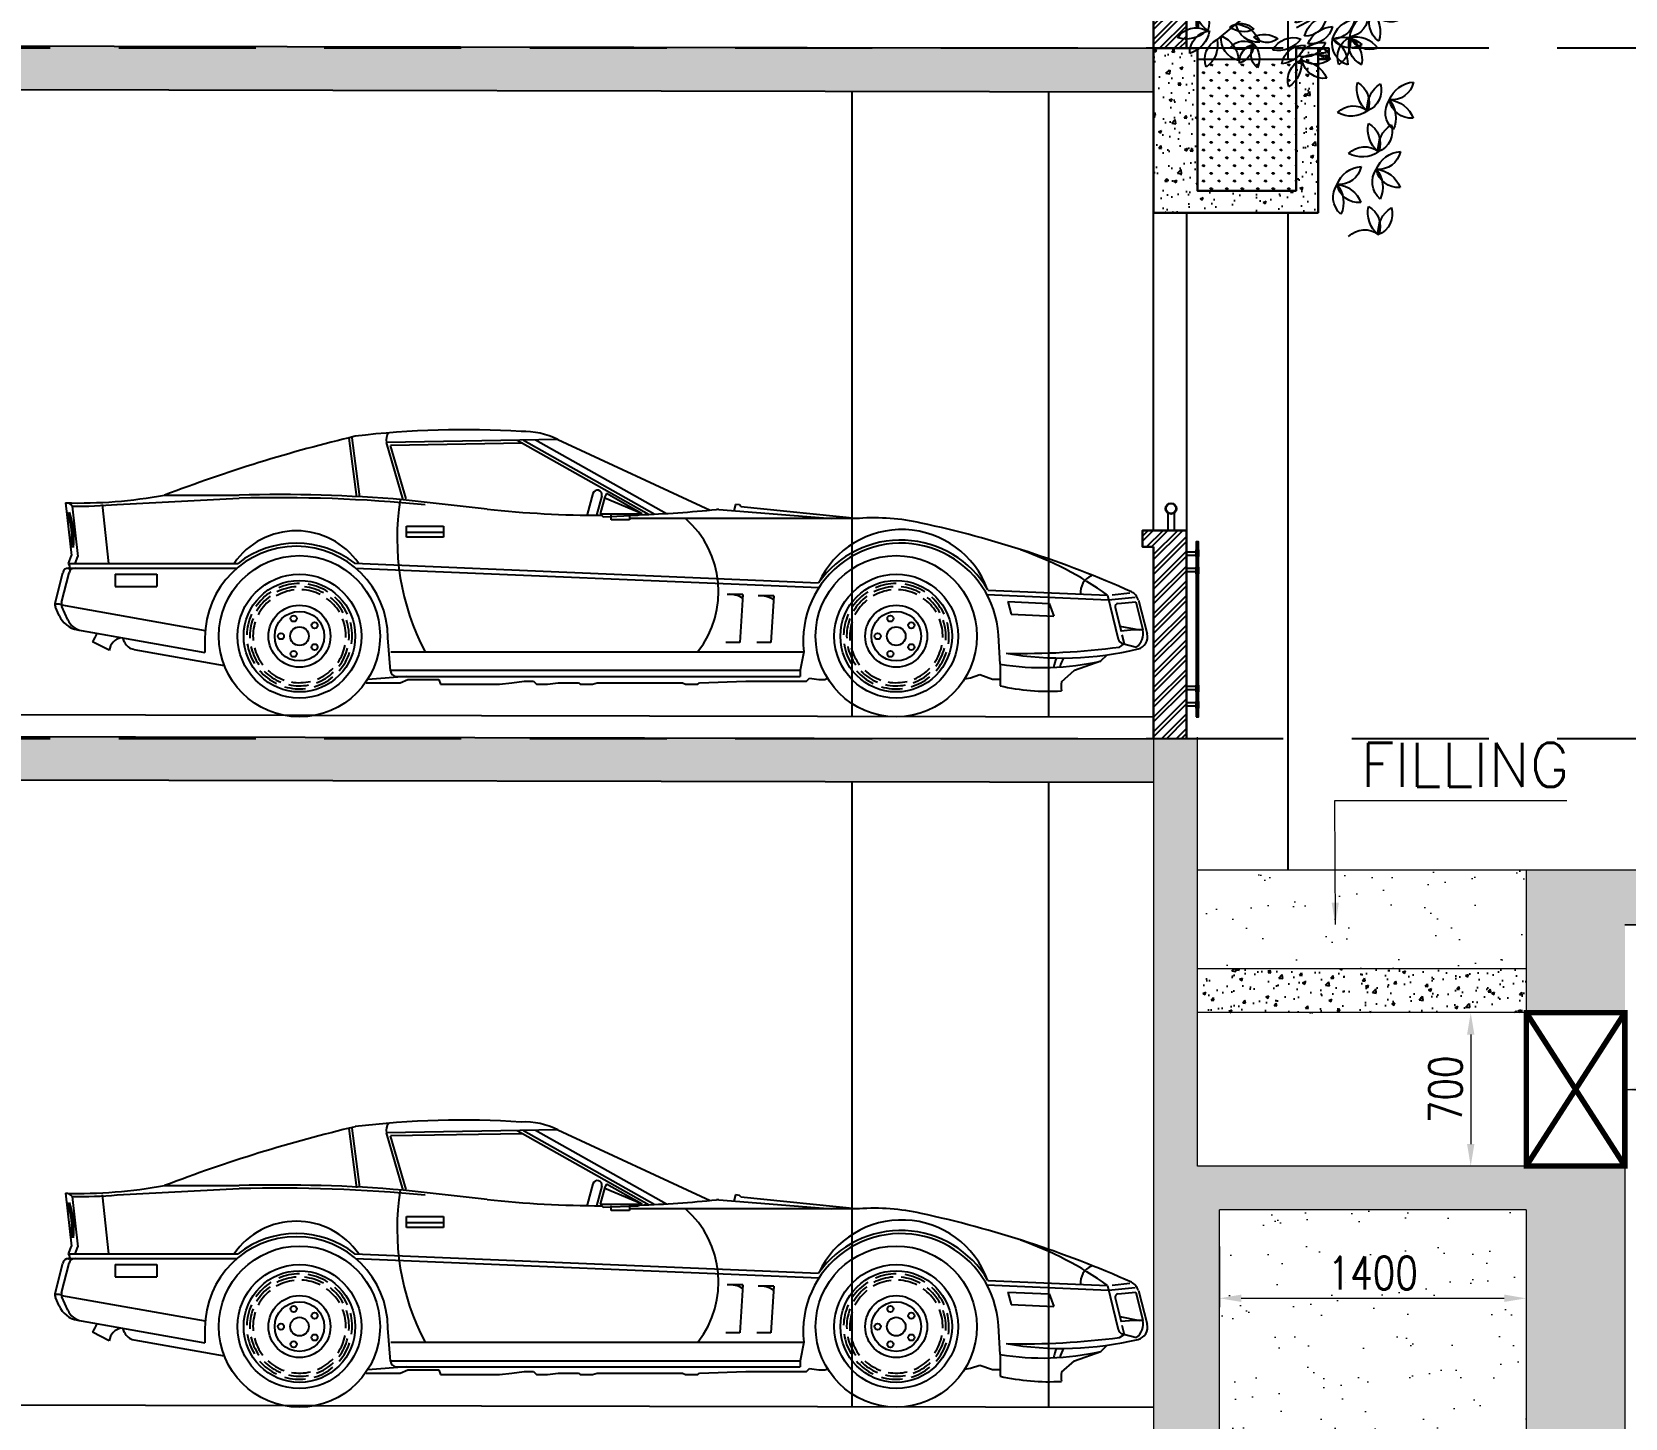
# Model space of a CAD drawing. Header units: millimetres. Extents: x -414464 to 1686, y -90036 to 108605.
# Drawn here: x -345584 to -338315, y 5265 to 11590 of the extents above; entities that cross this region are included whole.
import ezdxf

# ---------------------------------------------------------------- set-up
doc = ezdxf.new("R2010")
doc.units = ezdxf.units.MM
doc.header["$LTSCALE"] = 1000
doc.header["$MEASUREMENT"] = 0
for name, pattern in [('AUDIT_D_120904163729-0', [0]), ('DASHED', [0.75, 0.5, -0.25]), ('HIDDEN2', [0.1875, 0.125, -0.0625])]:
    doc.linetypes.add(name, pattern=pattern)
doc.layers.get('0').update_dxf_attribs({"linetype": 'AUDIT_D_120904163729-0'})
for name, color, linetype in [('a-door', 1, 'Continuous'), ('A-ELE1', 8, 'Continuous'), ('a-floor finish', 26, 'Continuous'), ('a-hat rcc', 252, 'Continuous'), ('a-hatch', 252, 'Continuous'), ('a-pl ele', 225, 'Continuous'), ('A-RAILING', 44, 'Continuous'), ('a-rcc', 3, 'Continuous'), ('A-WALL HATCH', 8, 'Continuous'), ('EL', 1, 'Continuous'), ('ELEV 5', 8, 'Continuous'), ('HATCH', 8, 'Continuous'), ('HATCH 150', 8, 'Continuous'), ('LEVEL', 7, 'Continuous')]:
    doc.layers.add(name, color=color, linetype=linetype)
for name, color, linetype, lineweight in [('A-RWALL', 6, 'Continuous', 30), ('ele', 1, 'Continuous', 30), ('URJA-PL-UGT', 3, 'Continuous', 18), ('URJA-PL-UGT Text', 224, 'Continuous', 18), ('URJA-VENTILATION CUTOUT', 6, 'Continuous', 5), ('URJA-VENTILATION CUTOUT TEXT', 6, 'Continuous', 5)]:
    doc.layers.add(name, color=color, linetype=linetype, lineweight=lineweight)
doc.styles.add('SW-TEXT-1', font='romans.shx')
doc.styles.add('URJA', font='romans.shx', dxfattribs={"width": 0.8})
doc.dimstyles.new('UBSCPL - DIM', dxfattribs={"dimtxt": 125, "dimasz": 100, "dimexe": 30, "dimexo": 0, "dimgap": 30, "dimtad": 1, "dimdec": 0, "dimzin": 0, "dimdsep": 46, "dimtxsty": 'SW-TEXT-1', "dimcen": 0, "dimdle": 100, "dimclrd": 256, "dimclre": 256, "dimclrt": 256, "dimadec": 0, "dimazin": 0, "dimtfac": 1, "dimtdec": 0, "dimtofl": 0, "dimtmove": 1, "dimatfit": 0, "dimfxl": 1, "dimtolj": 1, "dimtzin": 0, "dimlwd": -1, "dimlwe": -1, "dimarcsym": 1})
doc.dimstyles.new('URJA PL DIM', dxfattribs={"dimtxt": 150, "dimasz": 100, "dimexe": 40, "dimexo": 30, "dimgap": 40, "dimtad": 1, "dimdec": 0, "dimzin": 0, "dimdsep": 46, "dimtxsty": 'URJA', "dimcen": 0.09, "dimclrd": 7, "dimclre": 7, "dimclrt": 7, "dimadec": 0, "dimazin": 0, "dimtfac": 1, "dimtdec": 0, "dimtofl": 0, "dimtmove": 1, "dimatfit": 0, "dimfxl": 1, "dimtolj": 1, "dimtzin": 0, "dimlwd": -1, "dimlwe": -1, "dimarcsym": 0})
pattern_1 = [(50, (-363860.95, 15765), (143.45204, -12.5504), [15, -165]), (355, (-363860.95, 15765), (-27.7503, 150.4384), [12, -132]), (100.45144, (-363849, 15763.95), (115.7018, 137.888), [12.748, -140.2284]), (46.1842, (-363860.95, 15805), (213.4483, -33.1039), [22.5, -247.5]), (96.6356, (-363843.16, 15802.24), (186.9324, 194.8237), [19.122, -210.3428]), (351.1842, (-363860.95, 15805), (186.9324, 194.8237), [18, -198]), (21, (-363840.95, 15795), (119.3814, -80.5238), [15, -165]), (326, (-363840.95, 15795), (48.6631, 145.03), [12, -132]), (71.45144, (-363831, 15788.29), (168.0445, 64.5062), [12.748, -140.2284]), (37.5, (-363860.95, 15765), (2.43197, 66.57877), [0, -130.4, 0, -134, 0, -132.5]), (7.5, (-363860.95, 15765), (52.6139, 78.88234), [0, -76.4, 0, -127.4, 0, -50.5]), (327.5, (-363905.55, 15765), (106.76449, -4.51097), [0, -50, 0, -156, 0, -207]), (317.5, (-363925.55, 15765), (116.63723, 20.021), [0, -65, 0, -103.6, 0, -147])]
pattern_2 = [(50, (-108880.63, -158855.98), (143.452037, -12.55043), [15, -165]), (355, (-108880.63, -158855.98), (-27.75027, 150.43843), [12, -132]), (100.451444, (-108868.68, -158857.03), (115.70177, 137.888), [12.74804, -140.22842]), (46.1842, (-108880.63, -158815.98), (213.44827, -33.10386), [22.5, -247.5]), (96.63564, (-108862.85, -158818.74), (186.93239, 194.82372), [19.12207, -210.34275]), (351.18416, (-108880.63, -158815.98), (186.9324, 194.82372), [18, -198]), (21, (-108860.63, -158825.98), (119.38141, -80.52378), [15, -165]), (326, (-108860.63, -158825.98), (48.66307, 145.03001), [12, -132]), (71.451445, (-108850.69, -158832.69), (168.04448, 64.50623), [12.74804, -140.22842]), (37.5, (-108880.634, -158855.98), (2.431971, 66.578771), [0, -130.4, 0, -134, 0, -132.5]), (7.5, (-108880.634, -158855.98), (52.613907, 78.882342), [0, -76.4, 0, -127.4, 0, -50.5]), (327.5, (-108925.234, -158855.98), (106.764487, -4.510974), [0, -50, 0, -156, 0, -207]), (317.5, (-108945.23, -158855.98), (116.637234, 20.020996), [0, -65, 0, -103.6, 0, -147])]

# ---------------------------------------------------------------- blocks, each defined once
blk = doc.blocks.new('02ECAR07')
at = {"color": 0, "linetype": 'ByBlock'}
for p, q in [((-127.48, 35.41), (-128.75, 44.93)), ((-126.99, 35.48), (-128.25, 45)), ((-95.06, 44.72), (-122.72, 44.25)), ((-120, 35), (-122.72, 44.25)), ((-100.76, 44.12), (-122.05, 43.76)), ((-119.52, 35.14), (-122.05, 43.76)), ((-101.62, 44.61), (-80.37, 32.65)), ((-100.63, 44.63), (-79.42, 32.7)), ((-98.66, 44.66), (-77.56, 32.79)), ((-95.06, 44.72), (-70.5, 33.35)), ((-89.43, 36.03), (-90.35, 32.64)), ((-87.25, 36), (-87.5, 35.5)), ((-81.5, 32.75), (-87.25, 36)), ((-174.5, 34.5), (-173.5, 26)), ((-173.43, 33.98), (-172.48, 25.86)), ((-167.5, 24.75), (-168.5, 34.25)), ((-166.18, 34.23), (-146.49, 35.25)), ((-158.5, 35.75), (-146.5, 35.75)), ((-106.5, 33.5), (-120, 35)), ((-87.98, 35.63), (-88.84, 32.5)), ((-87.5, 35.5), (-88.25, 32.75)), ((-81.5, 32.75), (-87.5, 35.25)), ((-69.1, 33.46), (-50.9, 32)), ((-66.43, 34.23), (-66.69, 33.24)), ((-65.78, 34.17), (-66.43, 34.23)), ((-65.59, 33.93), (-65.78, 34.17)), ((-65.59, 33.93), (-46.5, 32)), ((-88.25, 32.75), (-81.75, 32.75)), ((-88.25, 32.75), (-87.75, 32.25)), ((-87.75, 32.25), (-82.25, 32.5)), ((-86.5, 31.75), (-86.5, 32.5)), ((-83.5, 31.75), (-86.5, 31.75)), ((-83.5, 32.5), (-83.5, 31.75)), ((-46.5, 32), (-83.5, 32)), ((-82.25, 32.5), (-81.5, 32.75)), ((-119.5, 29), (-119.5, 30.75)), ((-119.5, 30.75), (-113.5, 30.75)), ((-113.5, 29.75), (-119.5, 29.75)), ((-113.5, 29), (-119.5, 29)), ((-113.5, 30.75), (-113.5, 29)), ((-174, 24.75), (-173.5, 26)), ((-172.92, 24.75), (-172.48, 25.86)), ((-176.17, 18.33), (-174.94, 23.24)), ((-175.11, 18.42), (-173.91, 23.24)), ((-173.75, 24.25), (-174, 24.75)), ((-174, 23.75), (-173.75, 24.25)), ((-173.97, 24.75), (-146.66, 24.75)), ((-173.97, 24), (-146.79, 24)), ((-127.85, 24.76), (-53.04, 21.6)), ((-127.71, 24), (-52.94, 20.85)), ((-166.5, 23), (-159.75, 23)), ((-166.5, 23), (-166.5, 21)), ((-166.5, 21), (-159.75, 21)), ((-159.75, 23), (-159.75, 21)), ((-175.52, 18.17), (-176.11, 18.17)), ((-175, 18), (-175.52, 18.17)), ((-175.13, 18.04), (-151.95, 13.92)), ((-65.25, 19.75), (-67.75, 19.75)), ((-65.25, 19.75), (-65.75, 12)), ((-60.25, 19.5), (-62.75, 19.5)), ((-60.25, 19.5), (-60.75, 12)), ((-25.88, 19.71), (-6.24, 18.88)), ((-25.72, 20.45), (-6.43, 19.64)), ((-22.49, 18.57), (-15.83, 18.29)), ((-22.49, 18.57), (-21.98, 16.54)), ((-15.83, 18.29), (-15.07, 16.25)), ((-6.43, 19.64), (-4.71, 12.54)), ((-6.24, 18.88), (-1.96, 19.31)), ((-5.66, 19.69), (-2.83, 19.98)), ((-4.74, 18.28), (-1.88, 18.56)), ((-1.88, 18.56), (-0.75, 14)), ((-1.45, 18.82), (-0.04, 13.39)), ((-175.53, 16.36), (-176.11, 17.69)), ((-174.13, 15.66), (-175.06, 17.78)), ((-21.98, 16.54), (-15.07, 16.25)), ((-5.18, 17.66), (-4.23, 13.75)), ((-172.57, 14.02), (-152, 10.37)), ((-23.75, 8.5), (-24.03, 13.18)), ((-4.45, 14.64), (-1.25, 14)), ((-2.25, 14), (-4.24, 13.8)), ((-4.11, 13.22), (-3.75, 11.75)), ((-0.75, 14), (-2.25, 14)), ((-167.43, 10.72), (-170.11, 12.08)), ((-164.96, 12.06), (-165.25, 12.75)), ((-163.47, 10.88), (-148.87, 8.29)), ((-152, 12.75), (-152, 10.37)), ((-122.07, 7.42), (-122.5, 12.75)), ((-122, 10.5), (-55.4, 10.5)), ((-65.75, 12), (-68, 12)), ((-60.75, 12), (-63, 12)), ((-55.4, 10.5), (-56, 7.5)), ((-4.5, 11.25), (-3.75, 11.75)), ((-3.98, 11.81), (-1.75, 11.25)), ((-23.75, 8.5), (-23.75, 5)), ((-11.75, 7.5), (-7.5, 9)), ((-7.5, 9), (-6.5, 10)), ((-126, 5.5), (-120.5, 5.5)), ((-119.5, 6.5), (-125.75, 6)), ((-122, 7.5), (-56, 7.5)), ((-121.08, 6.5), (-56, 6.5)), ((-120.5, 5.5), (-119.25, 6)), ((-119.25, 6), (-114.25, 6)), ((-114.25, 6), (-114, 5.25)), ((-114, 5.25), (-104.5, 5.25)), ((-104.5, 5.25), (-102.5, 5.5)), ((-102.5, 5.5), (-100.5, 5.75)), ((-100.5, 5.75), (-99, 5.75)), ((-99, 5.75), (-98.5, 5.25)), ((-98.5, 5.25), (-96.75, 5.25)), ((-96.75, 5.25), (-95, 5.5)), ((-95, 5.5), (-91.75, 5.5)), ((-91.75, 5.5), (-91.5, 5.25)), ((-91.5, 5.25), (-89.5, 5.25)), ((-89.5, 5.25), (-88.75, 5.5)), ((-88.75, 5.5), (-75, 5.5)), ((-75, 5.5), (-74.5, 5.25)), ((-74.5, 5.25), (-72.5, 5.25)), ((-72.5, 5.25), (-72.25, 5.5)), ((-72.25, 5.5), (-64.75, 5.75)), ((-64.75, 5.75), (-56.5, 5.75)), ((-56.5, 5.75), (-55, 5.75)), ((-56, 7.5), (-56, 6.5)), ((-55, 5.75), (-54.5, 6.25)), ((-54.5, 6.25), (-53, 6)), ((-53, 6), (-52, 6)), ((-52, 6), (-51.58, 6.21)), ((-28.5, 6.25), (-29.49, 6.08)), ((-27, 6.75), (-28.5, 6.25)), ((-25, 6), (-27, 6.75)), ((-23.75, 6), (-25, 6)), ((-13.86, 5.63), (-11.75, 7.5))]:
    blk.add_line(p, q, dxfattribs=at)
for centre, radius in [((-136.75, 13), 13), ((-40.5, 13), 13), ((-136.75, 13), 10), ((-136.75, 13), 9), ((-40.5, 13), 10), ((-40.5, 13), 9), ((-136.75, 13), 5), ((-40.5, 13), 5), ((-136.75, 13), 4), ((-137.68, 15.85), 0.5), ((-40.5, 13), 4), ((-41.43, 15.85), 0.5), ((-139.75, 13), 0.5), ((-136.75, 13), 1.5), ((-134.32, 14.76), 0.5), ((-43.5, 13), 0.5), ((-40.5, 13), 1.5), ((-38.07, 14.76), 0.5), ((-137.68, 10.15), 0.5), ((-134.32, 11.24), 0.5), ((-41.43, 10.15), 0.5), ((-38.07, 11.24), 0.5)]:
    blk.add_circle(centre, radius, dxfattribs=at)
for centre, radius, start, end in [((-110.39, -96.48), 142.79, 86.2291, 96.9829), ((-71.56, -191.14), 242.97, 103.3707, 110.9657), ((-121.08, 44.69), 1.7, 138.8611, 195.16), ((-100.5, 33.88), 12.13, 63.3696, 92.3621), ((-88.71, 35.81), 0.75, 346.1229, 163.3669), ((-172.54, 112.41), 77.93, 268.5572, 280.3771), ((-174.28, 33.51), 0.968, 28.881, 100.3165), ((-172.54, 112.41), 78.43, 269.3467, 274.6487), ((-140.12, -207.54), 243.38, 85.2567, 91.501), ((-140.12, -207.54), 242.88, 84.4179, 91.501), ((-81.75, 28.75), 39.25, 170.8377, 207.7076), ((-87.75, 208.66), 176.16, 263.8899, 269.9189), ((-87.75, 208.66), 176.16, 271.8812, 275.9582), ((-69.26, 31.46), 2, 85.4274, 95.9582), ((-186.46, 28.71), 13.01, 353.862, 19.3391), ((-186.13, 28.71), 13.01, 353.862, 19.3391), ((-163.92, 31.67), 9.74, 179.5142, 197.7013), ((-84.84, 20.2), 15.69, 321.8343, 48.7948), ((-44, -1.71), 33.8, 77.1801, 94.2416), ((-72.68, -136.67), 171.78, 65.911, 77.8397), ((-137.25, 17.75), 12.25, 34.8499, 145.1501), ((-39.75, 12.25), 16.25, 30.3225, 144.8528), ((-39.62, 15.45), 14.75, 20.2033, 155.1164), ((-137.25, 12.75), 14.75, 0, 180), ((-137.25, 12.75), 15.25, 51.9345, 128.1046), ((-39.75, 12.25), 15.75, 3.3931, 186.3794), ((-38.92, -25.7), 55.78, 54.3745, 70.6911), ((-173.97, 23), 1, 90, 165.9638), ((-172.94, 23), 1, 90, 165.9638), ((-136.75, 13), 8, 93.6744, 116.9801), ((-136.75, 13), 8.5, 90, 113.087), ((-136.75, 13), 8, 60.9472, 84.2529), ((-136.75, 13), 8.5, 57.2727, 80.3598), ((-40.5, 13), 8, 93.6744, 116.9801), ((-40.5, 13), 8.5, 90, 113.087), ((-40.5, 13), 8, 60.9472, 84.2529), ((-40.5, 13), 8.5, 57.2727, 80.3598), ((-7.91, 20.1), 2.87, 112.4396, 187.0475), ((-175.2, 18.09), 1, 165.9638, 203.6294), ((-174.14, 18.18), 1, 165.9638, 203.6294), ((-136.75, 13), 8.5, 122.7273, 145.8143), ((-136.75, 13), 8, 126.4017, 149.7074), ((-136.75, 13), 7.5, 129.1111, 152.6811), ((-136.75, 13), 7.5, 96.3838, 119.9538), ((-136.75, 13), 7.5, 63.6565, 87.2265), ((-136.75, 13), 7.5, 30.9293, 54.4992), ((-136.75, 13), 8, 28.2199, 51.5256), ((-136.75, 13), 8.5, 24.5455, 47.6325), ((-67.44, 15.69), 4.07, 58.1724, 94.3987), ((-62.44, 15.44), 4.07, 58.1724, 94.3987), ((-40.5, 13), 8.5, 122.7273, 145.8143), ((-40.5, 13), 8, 126.4017, 149.7074), ((-40.5, 13), 7.5, 129.1111, 152.6811), ((-40.5, 13), 7.5, 96.3838, 119.9538), ((-40.5, 13), 7.5, 63.6565, 87.2265), ((-40.5, 13), 7.5, 30.9293, 54.4992), ((-40.5, 13), 8, 28.2199, 51.5256), ((-40.5, 13), 8.5, 24.5455, 47.6325), ((-4.69, 17.78), 0.5, 95.6743, 193.5704), ((-3.39, 18.32), 2, 14.6209, 65.911), ((-171.87, 17.96), 4, 203.6294, 259.9289), ((-171.38, 16.86), 3, 203.6294, 259.9289), ((-136.75, 13), 8.5, 155.4545, 178.5416), ((-136.75, 13), 8, 159.129, 182.4347), ((-136.75, 13), 7.5, 358.202, 21.772), ((-136.75, 13), 8, 355.4926, 18.7983), ((-40.5, 13), 8.5, 155.4545, 178.5416), ((-40.5, 13), 8, 159.129, 182.4347), ((-40.5, 13), 7.5, 358.202, 21.772), ((-40.5, 13), 8, 355.4926, 18.7983), ((-164.47, 9.88), 6.05, 143.8021, 158.6989), ((-136.75, 13), 7.5, 161.8384, 185.4083), ((-136.75, 13), 8.5, 351.8182, 14.9052), ((-40.5, 13), 7.5, 161.8384, 185.4083), ((-40.5, 13), 8.5, 351.8182, 14.9052), ((-3.31, 13.38), 2.64, 306.3268, 13.707), ((-1.97, 12.88), 2, 283.4926, 14.6209), ((-165.06, 10.39), 2.4, 100.5969, 172.303), ((-163.12, 12.85), 2, 203.1986, 259.9289), ((-136.75, 13), 8.5, 188.1818, 211.2689), ((-136.75, 13), 8, 191.8562, 215.162), ((-136.75, 13), 7.5, 194.5656, 218.1356), ((-136.75, 13), 7.5, 325.4747, 349.0447), ((-136.75, 13), 8, 322.7653, 346.0711), ((-136.75, 13), 8.5, 319.0909, 342.1779), ((-40.5, 13), 8.5, 188.1818, 211.2689), ((-40.5, 13), 8, 191.8562, 215.162), ((-40.5, 13), 7.5, 194.5656, 218.1356), ((-40.5, 13), 7.5, 325.4747, 349.0447), ((-40.5, 13), 8, 322.7653, 346.0711), ((-40.5, 13), 8.5, 319.0909, 342.1779), ((-20.16, 129.93), 119.71, 268.758, 277.5147), ((-13.8, 62.17), 52.69, 260.2183, 283.4926), ((-3.74, 12.78), 1, 193.5704, 255.9638), ((-136.75, 13), 7.5, 292.7475, 316.3174), ((-40.5, 13), 7.5, 292.7475, 316.3174), ((-16.88, 49.69), 41.76, 260.5382, 282.9866), ((-8.12, 6.46), 7.18, 155.0077, 167.8493), ((-8.12, 6.46), 6.18, 150.5021, 165.3036), ((-136.75, 13), 8.5, 220.9091, 243.9961), ((-136.75, 13), 8, 224.5835, 247.8892), ((-136.75, 13), 7.5, 227.2929, 250.8629), ((-136.75, 13), 8, 257.3108, 280.6165), ((-136.75, 13), 7.5, 260.0202, 283.5902), ((-136.75, 13), 8.5, 286.3636, 309.4507), ((-136.75, 13), 8, 290.0381, 313.3438), ((-121.08, 7.5), 1, 184.5739, 270), ((-40.5, 13), 8.5, 220.9091, 243.9961), ((-40.5, 13), 8, 224.5835, 247.8892), ((-40.5, 13), 7.5, 227.2929, 250.8629), ((-40.5, 13), 8, 257.3108, 280.6165), ((-40.5, 13), 7.5, 260.0202, 283.5902), ((-40.5, 13), 8.5, 286.3636, 309.4507), ((-40.5, 13), 8, 290.0381, 313.3438), ((-8.12, 4.88), 5.78, 172.525, 187.0373), ((-136.75, 13), 8.5, 253.6364, 276.7234), ((-40.5, 13), 8.5, 253.6364, 276.7234), ((-15.86, 39.57), 35.46, 257.1468, 273.2327)]:
    blk.add_arc(centre, radius, start, end, dxfattribs=at)
blk = doc.blocks.new('TREE-17')
at = {"color": 0}
for p, q in [((341, 76), (440, 470)), ((-492, 34), (-892, -31)), ((-68, -195), (-492, 34)), ((465, -61), (777, -321))]:
    blk.add_line(p, q, dxfattribs=at)
for centre, radius, start, end in [((-68, 738), 238, 149.7853, 233.9482), ((-486, 650), 297, 339.4746, 44.2588), ((227, 901), 238, 163.71, 247.8728), ((-157, 715), 297, 353.3993, 58.1835), ((357, 773), 238, 118.4871, 202.6499), ((-46, 915), 297, 308.1764, 12.9606), ((34, 595), 238, 114.6273, 198.7902), ((-359, 764), 297, 304.3166, 9.1008), ((60, 459), 238, 87.6377, 171.8005), ((-213, 787), 297, 277.327, 342.1112), ((286, 495), 238, 44.3902, 128.553), ((312, 922), 297, 234.0795, 298.8637), ((633, 578), 238, 128.9572, 213.12), ((211, 644), 297, 318.6465, 23.4307), ((363, 757), 297, 284.9564, 349.7406), ((677, 467), 238, 95.2671, 179.4299), ((-545, 269), 297, 86.0416, 150.8258), ((-749, 645), 238, 256.3523, 340.5151), ((-351, 276), 297, 59.3541, 124.1383), ((-364, 704), 238, 229.6648, 313.8276), ((159, 292), 238, 19.9402, 104.103), ((359, 669), 297, 209.6295, 274.4137), ((157, 340), 297, 21.1599, 85.9441), ((411, 684), 238, 191.4705, 275.6334), ((-417, 206), 297, 102.6438, 167.428), ((-719, 508), 238, 272.9545, 357.1173), ((-474, 200), 190, 116.8531, 201.016), ((-793, 323), 238, 306.5424, 11.3266), ((-63, 431), 238, 171.7915, 255.9543), ((-418, 193), 297, 1.4808, 66.265), ((91, 307), 238, 122.538, 206.7008), ((-321, 421), 297, 312.2273, 17.0115), ((112, 137), 297, 23.0922, 87.8764), ((354, 489), 238, 193.4029, 277.5657), ((555, 213), 238, 38.7851, 122.9479), ((622, 635), 297, 228.4744, 293.2586), ((-805, -54), 238, 69.2682, 134.0524), ((-702, 176), 238, 152.0051, 236.1679), ((-938, 71), 238, 24.0453, 88.8295), ((-749, 356), 190, 194.3559, 278.5188), ((-1117, 72), 297, 341.6944, 46.4786), ((-450, 158), 238, 134.0391, 218.2019), ((-877, 187), 297, 323.7284, 28.5126), ((-245, -120), 297, 97.3946, 162.1788), ((-519, 209), 238, 267.7053, 351.8681), ((-249, 94), 238, 112.358, 196.5208), ((-635, 278), 297, 302.0473, 6.8315), ((48, -48), 238, 12.1793, 96.3421), ((298, 299), 297, 201.8686, 266.6528), ((145, 81), 238, 29.8367, 113.9995), ((277, 488), 297, 219.526, 284.3102), ((40, -10), 297, 14.7763, 79.5605), ((331, 303), 238, 185.087, 269.2498), ((704, 231), 190, 153.3163, 237.4791), ((374, 140), 238, 343.0056, 47.7898), ((787, 112), 190, 108.5392, 192.7021), ((489, 280), 238, 298.2285, 3.0127), ((874, 135), 238, 157.2141, 241.3769), ((471, -7), 297, 346.9034, 51.6876), ((1010, 102), 238, 140.6119, 224.7747), ((583, 82), 297, 330.3012, 35.0854), ((-1126, -214), 297, 38.1764, 102.9606), ((-984, 189), 238, 208.4871, 292.6499), ((-874, 280), 190, 239.5789, 323.7417), ((-909, 140), 190, 284.3559, 8.5188), ((-624, -49), 238, 114.0453, 178.8295), ((-318, -283), 297, 38.7591, 103.5433), ((-180, 121), 238, 209.0698, 293.2326), ((-351, -181), 297, 6.9973, 71.7815), ((-21, 90), 238, 177.308, 261.4708), ((762, -32), 190, 63.3163, 147.4791), ((671, 298), 238, 253.0056, 317.7898), ((1102, -153), 238, 113.9244, 198.0872), ((712, 21), 297, 303.6137, 8.3979), ((-963, -309), 297, 71.8664, 136.6507), ((-1068, 105), 238, 242.1771, 326.34), ((-662, -239), 297, 134.3798, 199.164), ((-1078, -142), 238, 304.6905, 28.8533), ((-592, -62), 238, 175.4298, 259.5927), ((-931, -322), 297, 5.1191, 69.9034), ((-448, -79), 238, 185.2671, 269.4299), ((-738, -394), 297, 14.9564, 79.7406), ((-150, -49), 238, 185.2671, 269.4299), ((-439, -363), 297, 14.9564, 79.7406), ((345, -111), 238, 265.0787, 349.2415), ((603, -451), 297, 94.768, 159.5522), ((530, -340), 190, 53.7442, 137.907), ((-691, -588), 297, 79.216, 144.0002), ((-848, -190), 238, 249.5267, 333.6896), ((-562, -593), 297, 67.9676, 132.7518), ((-467, -541), 297, 124.439, 189.2232), ((-639, -172), 238, 238.2783, 322.4412), ((-860, -373), 238, 294.7497, 18.9125), ((-343, -351), 297, 169.216, 234.0002), ((-741, -509), 238, 339.5267, 63.6896), ((-683, -365), 238, 287.5319, 11.6947), ((-315, -581), 297, 117.2212, 182.0054), ((-463, -481), 297, 22.5062, 87.2904), ((-217, -131), 238, 192.8169, 276.9798), ((-30, -539), 238, 26.1745, 110.3373), ((129, -142), 297, 215.8638, 280.648), ((276, -504), 238, 62.2828, 127.067), ((248, -163), 190, 232.5935, 316.7563), ((491, -528), 190, 40.0963, 124.2591), ((495, 0), 238, 243.4335, 308.2177), ((496, -313), 238, 283.0447, 7.2076), ((847, -557), 297, 112.734, 177.5182), ((1069, -376), 297, 169.216, 234.0002), ((672, -534), 238, 339.5267, 63.6896), ((832, -465), 238, 358.887, 83.0498), ((1154, -184), 297, 188.5763, 253.3605), ((1004, -435), 238, 34.045, 118.2078), ((1107, -20), 297, 223.7343, 288.5185), ((-269, -774), 297, 57.5366, 122.3208), ((-347, -649), 297, 30.547, 95.3312), ((-153, -269), 238, 200.8577, 285.0205), ((-144, -620), 238, 9.5722, 93.7351), ((121, -285), 297, 199.2615, 264.0458), ((566, -525), 238, 139.7856, 204.5698), ((227, -478), 190, 310.0963, 34.2591), ((538, -190), 238, 229.7856, 294.5698), ((350, -558), 190, 355.3192, 79.4821), ((621, -351), 238, 185.0086, 249.7928), ((-268, -347), 238, 227.8473, 312.0101), ((-113, -846), 297, 92.6946, 157.4788), ((-359, -497), 238, 263.0053, 347.1681), ((177, -575), 297, 172.5741, 237.3583), ((-211, -755), 238, 342.8847, 67.0476)]:
    blk.add_arc(centre, radius, start, end, dxfattribs=at)
blk = doc.blocks.new('flower bed sec')
at = {"layer": 'a-hat rcc', "ltscale": 2}
h = blk.add_hatch(dxfattribs=at)
h.set_pattern_fill('AR-CONC', color=256, scale=20, style=0)
h.set_pattern_definition([(50, (-106710.47, -168796.87), (143.452037, -12.55043), [15, -165]), (355, (-106710.47, -168796.87), (-27.75027, 150.43843), [12, -132]), (100.451444, (-106698.51, -168797.91), (115.70177, 137.888), [12.74804, -140.22842]), (46.1842, (-106710.47, -168756.87), (213.44827, -33.10386), [22.5, -247.5]), (96.63564, (-106692.68, -168759.63), (186.93239, 194.82372), [19.12207, -210.34275]), (351.18416, (-106710.47, -168756.87), (186.9324, 194.82372), [18, -198]), (21, (-106690.47, -168766.87), (119.38141, -80.52378), [15, -165]), (326, (-106690.47, -168766.87), (48.66307, 145.03001), [12, -132]), (71.451445, (-106680.52, -168773.58), (168.04448, 64.50623), [12.74804, -140.22842]), (37.5, (-106710.465, -168796.87), (2.431971, 66.578771), [0, -130.4, 0, -134, 0, -132.5]), (7.5, (-106710.465, -168796.87), (52.613907, 78.882342), [0, -76.4, 0, -127.4, 0, -50.5]), (327.5, (-106755.065, -168796.87), (106.764487, -4.510974), [0, -50, 0, -156, 0, -207]), (317.5, (-106775.065, -168796.87), (116.637234, 20.020996), [0, -65, 0, -103.6, 0, -147])])
h.paths.add_polyline_path([(750, 100), (750, 0), (0, 0), (0, 750), (0, 750), (200, 750), (200, 100), (650, 100), (650, 750), (750, 750)])
at = {"layer": 'A-WALL HATCH', "ltscale": 0.7}
h = blk.add_hatch(dxfattribs=at)
h.set_pattern_fill('ANSI32', color=256, scale=5, angle=540, style=0)
h.set_pattern_definition([(225.000004, (-386827.977, 149244.05), (33.675963, -33.675958), []), (225.000004, (-386850.427, 149244.05), (33.675963, -33.675958), [])])
h.paths.add_polyline_path([(0, 1625.1), (-50, 1625.1), (-50, 1700.1), (150, 1700.1), (150, 750), (0, 750)])
at = {"layer": 'HATCH'}
h = blk.add_hatch(dxfattribs=at)
h.set_pattern_fill('GRASS', color=256, scale=50, angle=180)
h.set_pattern_definition([(90, (745736.507, -571255.92), (-35.355339, 35.355339), [9.375, -61.3356781]), (45, (745736.507, -571255.92), (-35.355339, 35.355339), [9.375, -40.625]), (135, (745736.507, -571255.92), (-35.355339, -35.355339), [9.375, -40.625])])
h.paths.add_polyline_path([(650, 100), (200, 100), (200, 700), (650, 700)])
at = {"layer": 'HATCH 150'}
h = blk.add_hatch(dxfattribs=at)
h.set_pattern_fill('AR-SAND', color=8, scale=10)
h.set_pattern_definition([(37.5, (-106710.465, -168796.868), (-0.6299336, 19.2682377), [0, -15.2, 0, -17, 0, -16.25]), (7.5, (-106710.465, -168796.868), (17.697767, 28.2214607), [0, -8.2, 0, -13.7, 0, -5.25]), (327.5, (-106722.765, -168796.868), (31.1414186, 0.0565905), [0, -5, 0, -18, 0, -23.5]), (317.5, (-106722.765, -168796.868), (30.061266, 8.7767556), [0, -2.5, 0, -11.8, 0, -13.5])])
h.paths.add_polyline_path([(750, 750), (800, 750), (800, 700), (750, 700)])
at = {"color": 88, "extrusion": (0, 0, -1)}
for centre, major_axis, start_param, end_param in [((1054.3, 565, 198.1), (127.4, -0.1), 2.236003, 3.366701), ((881.5, 504, 198.1), (-101.9, -0.1), 2.068541, 3.53746), ((1102.1, 479.4, 198.1), (127.4, -0.5), 3.022431, 4.153128), ((937.1, 559.1, 198.1), (101.9, -0.2), -0.286451, 1.182468), ((1194.7, 468.8, 198.1), (106.6, 69.9), 4.087532, 5.21823), ((1085.3, 615.7, 198.1), (85.1, 56), 0.778374, 2.247292), ((1159.4, 456.3, 198.1), (-85.4, -55.5), -0.286451, 1.182468), ((1064.5, 387.4, 198.1), (-106.8, -69.5), 2.236003, 3.366701), ((1175.9, 532.8, 198.1), (85.3, 55.7), 2.068541, 3.53746), ((977.7, 432.9, 198.1), (-107, -69.2), 3.022431, 4.153128), ((912, 385.1, 198.1), (-101.9, -0.4), 0.778374, 2.247292), ((900.8, 568, 198.1), (-127.4, -0.3), 4.087532, 5.21823), ((1104.5, 378.6, 198.1), (127.4, -0.1), 2.236003, 3.366701), ((931.7, 317.7, 198.1), (-101.9, -0.1), 2.068541, 3.53746), ((1152.3, 293.1, 198.1), (127.4, -0.5), 3.022431, 4.153128), ((987.4, 372.8, 198.1), (101.9, -0.2), -0.286451, 1.182468), ((962.2, 198.8, 198.1), (-101.9, -0.4), 0.778374, 2.247292), ((951, 381.6, 198.1), (-127.4, -0.3), 4.087532, 5.21823), ((1135, 152.2, 198.1), (106.6, 69.9), 4.087532, 5.21823), ((1025.6, 299.2, 198.1), (85.1, 56), 0.778374, 2.247292), ((956, 83.4, 198.1), (106.6, 69.9), 4.087532, 5.21823), ((846.6, 230.4, 198.1), (85.1, 56), 0.778374, 2.247292), ((1099.7, 139.7, 198.1), (-85.4, -55.5), -0.286451, 1.182468), ((1004.8, 70.9, 198.1), (-106.8, -69.5), 2.236003, 3.366701), ((1116.2, 216.3, 198.1), (85.3, 55.7), 2.068541, 3.53746), ((918, 116.3, 198.1), (-107, -69.2), 3.022431, 4.153128), ((920.7, 70.9, 198.1), (-85.4, -55.5), -0.286451, 1.182468), ((825.8, 2.1, 198.1), (-106.8, -69.5), 2.236003, 3.366701), ((937.2, 147.5, 198.1), (85.3, 55.7), 2.068541, 3.53746), ((739, 47.5, 198.1), (-107, -69.2), 3.022431, 4.153128), ((1104.5, 0.1, 198.1), (127.4, -0.1), 2.236003, 3.366701), ((931.7, -60.9, 198.1), (-101.9, -0.1), 2.068541, 3.53746), ((1152.3, -85.4, 198.1), (127.4, -0.5), 3.022431, 4.153128), ((987.4, -5.7, 198.1), (101.9, -0.2), -0.286451, 1.182468), ((962.2, -179.7, 198.1), (-101.9, -0.4), 0.778374, 2.247292)]:
    blk.add_ellipse(centre, major_axis=major_axis, ratio=1, start_param=start_param, end_param=end_param, dxfattribs=at)
at = {"layer": 'a-door'}
blk.add_line((200, 700), (650, 700), dxfattribs=at)
at = {"layer": 'A-RAILING'}
for p, q in [((64.4, 1780.1, 396), (64.4, 1700.1, 396)), ((94.4, 1780.1, 396), (94.4, 1700.1, 396))]:
    blk.add_line(p, q, dxfattribs=at)
for radius in [25, 22.5]:
    blk.add_circle((79.4, 1800.1, 409.8), radius, dxfattribs=at)
at = {"layer": 'A-RWALL', "linetype": 'Continuous', "ltscale": 0.7, "elevation": 198}
for points in [[(0, 1700.1), (-50, 1700.1), (-50, 1625.1), (0, 1625.1)], [(150, 750), (150, 1700.1), (0, 1700.1)], [(0, 1700.1), (0, 1700)], [(0, 1625.1), (0, 750)]]:
    blk.add_lwpolyline(points, dxfattribs=at)
at = {"layer": 'EL', "color": 5}
for p, q in [((194.8, 1601.2, 19647.6), (150, 1601.2, 19647.6)), ((194.8, 1586.2, 19647.6), (150, 1586.2, 19647.6)), ((194.8, 1526.2, 19647.6), (150, 1526.2, 19647.6)), ((194.8, 1511.2, 19647.6), (150, 1511.2, 19647.6)), ((194.8, 988.6, 19845.6), (150, 988.6, 19845.6)), ((194.8, 973.6, 19845.6), (150, 973.6, 19845.6)), ((194.8, 913.6, 19845.6), (150, 913.6, 19845.6)), ((194.8, 898.6, 19845.6), (150, 898.6, 19845.6))]:
    blk.add_line(p, q, dxfattribs=at)
at = {"layer": 'EL', "color": 5, "elevation": 19647.6}
blk.add_lwpolyline([(194.8, 849.6), (204.8, 849.6), (204.8, 1648.8), (194.8, 1648.8)], close=True, dxfattribs=at)
at = {"layer": 'EL'}
for points, elevation in [([(204.8, 1581.1), (194.8, 1581.1), (194.8, 1611.1), (204.8, 1611.1)], 19647.6), ([(204.8, 1502.1), (194.8, 1502.1), (194.8, 1532.1), (204.8, 1532.1)], 19647.6), ([(204.8, 963.6), (194.8, 963.6), (194.8, 993.6), (204.8, 993.6)], 19647.6), ([(204.8, 889.6), (194.8, 889.6), (194.8, 919.6), (204.8, 919.6)], 19845.6)]:
    blk.add_lwpolyline(points, close=True, dxfattribs=dict(at, elevation=elevation))
at = {"layer": 'ele', "color": 3}
blk.add_lwpolyline([(750, 100), (750, 0), (0, 0), (0, 750), (0, 750), (0, 750), (200, 750), (200, 750), (200, 750), (200, 100), (650, 100), (650, 750), (750, 750), (750, 100)], dxfattribs=at)
blk.add_lwpolyline([(750, 750), (800, 750), (800, 700), (750, 700)], close=True, dxfattribs=at)
at = {"layer": 'HATCH'}
blk.add_lwpolyline([(650, 100), (200, 100), (200, 700), (650, 700)], close=True, dxfattribs=at)
at = {"color": 88, "xscale": -0.4286523544578813, "yscale": 0.4286523541168207, "zscale": 0.4286523541605506, "rotation": 6.084572845566072e-09}
blk.add_blockref('TREE-17', (623.2, 927.8, 198.1), dxfattribs=at)
blk = doc.blocks.new('*D348')
at = {"layer": 'URJA-PL-UGT', "color": 7, "transparency": 16777216}
for p, q in [((-4676.3, 6290.9), (-4939.7, 6290.9)), ((-4899.7, 6190.9), (-4899.7, 5690.9)), ((-4676.3, 5590.9), (-4939.7, 5590.9))]:
    blk.add_line(p, q, dxfattribs=at)
at = {"layer": 'URJA-PL-UGT', "color": 7, "linetype": 'ByBlock', "transparency": 16777216}
for points in [[(-4916.3, 6190.9), (-4883, 6190.9), (-4899.7, 6290.9)], [(-4916.3, 5690.9), (-4883, 5690.9), (-4899.7, 5590.9)]]:
    blk.add_solid(points, dxfattribs=at)
at = {"layer": 'URJA-PL-UGT', "color": 7, "linetype": 'ByBlock', "transparency": 16777216, "insert": (-5014.7, 5940.9), "char_height": 150, "attachment_point": 5, "rotation": 90, "style": 'URJA'}
blk.add_mtext('\\A1;700', dxfattribs=at)
blk = doc.blocks.new('*D349')
at = {"layer": 'URJA-PL-UGT', "color": 7, "transparency": 16777216}
for p, q in [((-4646.3, 5360.9), (-4646.3, 4947.6)), ((-6046.3, 5224.3), (-6046.3, 4947.6)), ((-5946.3, 4987.6), (-4746.3, 4987.6))]:
    blk.add_line(p, q, dxfattribs=at)
at = {"layer": 'URJA-PL-UGT', "color": 7, "linetype": 'ByBlock', "transparency": 16777216}
for points in [[(-5946.3, 5004.3), (-5946.3, 4971), (-6046.3, 4987.6)], [(-4746.3, 5004.3), (-4746.3, 4971), (-4646.3, 4987.6)]]:
    blk.add_solid(points, dxfattribs=at)
at = {"layer": 'URJA-PL-UGT', "color": 7, "linetype": 'ByBlock', "transparency": 16777216, "insert": (-5346.3, 5102.6), "char_height": 150, "attachment_point": 5, "style": 'URJA'}
blk.add_mtext('\\A1;1400', dxfattribs=at)
blk = doc.blocks.new('T8 levels')
at = {"layer": 'LEVEL', "color": 8, "linetype": 'HIDDEN2', "ltscale": 5}
for p, q in [((0, -96052.8), (-83963.5, -96052.8)), ((0, -99202.8), (-83963.5, -99202.8))]:
    blk.add_line(p, q, dxfattribs=at)
blk = doc.blocks.new('water tank')
at = {"layer": 'a-hat rcc', "ltscale": 2}
h = blk.add_hatch(dxfattribs=at)
h.set_pattern_fill('AR-CONC', color=256, scale=20, style=0)
h.set_pattern_definition(pattern_2)
h.paths.add_polyline_path([(-4646.3, 6290.9), (-4196.3, 6290.9), (-4196.3, 6690.9), (3482.7, 6690.9), (3482.7, 6940.9), (-4646.3, 6940.9)], flags=17)
h.paths.add_polyline_path([(-4196.3, 5590.9), (-4646.3, 5590.9), (-4646.3, 1290.9), (-6046.3, 1290.9), (-6046.3, 5390.9), (-4646.3, 5390.9), (-4646.3, 5590.9), (-6146.3, 5590.9), (-6146.3, 7540.8), (-6346.3, 7540.8), (-6346.3, 4390.9), (-6346.3, 4390.9), (-6346.3, 4190.9), (-6338.8, 4190.9), (-6346.3, 1240.9), (-6346.3, 1240.9), (-6346.3, 1040.9), (-4646.3, 1040.9), (-4196.3, 1040.9), (-4196.3, 1640.9), (7837.7, 1640.9), (7837.7, 1840.9), (-4196.3, 1840.9)])
h = blk.add_hatch(dxfattribs=at)
h.set_pattern_fill('AR-CONC', color=256, scale=20, style=0)
h.set_pattern_definition(pattern_2)
h.paths.add_polyline_path([(-5727.9, 6490.9), (-6146.3, 6490.9), (-6146.3, 6290.9), (-4646.3, 6290.9), (-4646.3, 6490.9)])
at = {"layer": 'URJA-PL-UGT'}
h = blk.add_hatch(dxfattribs=at)
h.set_pattern_fill('AR-SAND', color=31, scale=150)
h.set_pattern_definition([(37.5, (-12456.15, 47223.06), (-9.449, 289.0236), [0, -228, 0, -255, 0, -243.75]), (7.5, (-12456.15, 47223.06), (265.4665, 423.322), [0, -123, 0, -205.5, 0, -78.75]), (327.5, (-12640.65, 47223.06), (467.1213, 0.8489), [0, -75, 0, -270, 0, -352.5]), (317.5, (-12640.65, 47223.06), (450.919, 131.6513), [0, -37.5, 0, -177, 0, -202.5])])
h.paths.add_polyline_path([(-4646.3, 6940.9), (-6146.3, 6940.9), (-6146.3, 6490.9), (-4646.3, 6490.9)])
h = blk.add_hatch(dxfattribs=at)
h.set_pattern_fill('AR-SAND', color=31, scale=150)
h.set_pattern_definition([(37.5, (-43448.08, 164024.33), (-9.449, 289.02357), [0, -228, 0, -255, 0, -243.75]), (7.5, (-43448.08, 164024.33), (265.4665, 423.3219), [0, -123, 0, -205.5, 0, -78.75]), (327.5, (-43632.58, 164024.33), (467.12128, 0.84886), [0, -75, 0, -270, 0, -352.5]), (317.5, (-43632.58, 164024.33), (450.919, 131.6513), [0, -37.5, 0, -177, 0, -202.5])])
h.paths.add_polyline_path([(-6046.3, 5390.9), (-4646.3, 5390.9), (-4646.3, 1290.9), (-6046.3, 1290.9)])
at = {"layer": 'URJA-PL-UGT', "linetype": 'ByBlock'}
for points, elevation in [([(-6346.3, 7548.4), (-6346.3, 4390.9)], 2.9), ([(-6146.3, 5590.9), (-6146.3, 7548.4)], 2.9), ([(-4646.3, 6940.9), (-4646.3, 5590.9)], 2.9), ([(8902.9, 6940.9), (-4646.3, 6940.9), (-4646.3, 6690.9)], -3.1), ([(-4646.3, 6940.9), (-4646.3, 6490.9)], 2.9), ([(3482.7, 6690.9), (-4196.3, 6690.9)], -0.1), ([(-4196.3, 6690.9), (3032.7, 6690.9)], -3.1), ([(-4646.3, 6490.9), (-6146.3, 6490.9)], 2.9), ([(-4646.3, 6290.9), (-6146.3, 6290.9)], 2.9), ([(-4646.3, 6290.9), (-4646.3, 5790.9)], 2.9), ([(-4646.3, 6290.9), (-4646.3, 5790.9)], 2.9), ([(-4196.3, 5590.9), (-6146.3, 5590.9)], 2.9), ([(-4196.3, 5590.9), (-4196.3, 1840.9)], 2.9), ([(-4646.3, 5390.9), (-6046.3, 5390.9)], 2.9), ([(-6046.3, 1290.9), (-6046.3, 5390.9)], -3.1), ([(-4646.3, 5390.9), (-4646.3, 1290.9)], 2.9)]:
    blk.add_lwpolyline(points, dxfattribs=dict(at, elevation=elevation))
at = {"layer": 'URJA-PL-UGT', "color": 31, "elevation": 2.9}
blk.add_lwpolyline([(-4646.3, 6940.9), (-6146.3, 6940.9)], dxfattribs=at)
at = {"layer": 'URJA-VENTILATION CUTOUT', "linetype": 'DASHED', "ltscale": 200, "const_width": 25, "elevation": 2.9}
for points in [[(-4196.3, 6290.9), (-4196.3, 5590.9), (-4646.3, 5590.9), (-4646.3, 6290.9), (-4196.3, 6290.9)], [(-4646.3, 6290.9), (-4196.3, 5590.9)], [(-4196.3, 6290.9), (-4646.3, 5590.9)]]:
    blk.add_lwpolyline(points, dxfattribs=at)
at = {"layer": 'URJA-PL-UGT Text', "color": 7, "ltscale": 1.5, "insert": (-5401.4, 7521.4, -1.9), "char_height": 200, "width": 5649.175, "attachment_point": 1, "style": 'SW-TEXT-1'}
blk.add_mtext('FILLING ', dxfattribs=at)
at = {"layer": 'URJA-PL-UGT', "linetype": 'ByBlock'}
dim = blk.add_aligned_dim(p1=(-4646.3, 6290.9, 2.9), p2=(-4646.3, 5590.9, 2.9), distance=-253.4, dimstyle='URJA PL DIM', dxfattribs=at)
dim.commit()
dim.dimension.update_dxf_attribs({"geometry": '*D348', "text_midpoint": (-5014.7, 5940.9, 2.9)})
dim = blk.add_linear_dim(base=(-4646.3, 4987.6, 2.9), p1=(-6046.3, 5254.3, 2.9), p2=(-4646.3, 5390.9, 2.9), angle=360, dimstyle='URJA PL DIM', dxfattribs=at)
dim.commit()
dim.dimension.update_dxf_attribs({"geometry": '*D349', "text_midpoint": (-5346.3, 5102.6, 2.9)})
at = {"layer": 'URJA-PL-UGT Text', "ltscale": 1.5}
blk.add_leader([(-5517, 6692.8, 2.9), (-5520.2, 7258.2, 2.9), (-4460.7, 7258.2, 2.9)], dimstyle='URJA PL DIM', override={"dimtad": 0, "dimfxl": 2, "dimfxlon": 1, "dimtfill": 1, "dimtfillclr": 256, "dimarcsym": 1}, dxfattribs=at)
at = {"layer": 'URJA-VENTILATION CUTOUT TEXT', "color": 1}
blk.add_leader([(-4196.3, 5940.9, 2.9), (-330.3, 5940.9, 2.9)], dimstyle='UBSCPL - DIM', override={"dimtad": 0, "dimfxl": 0.15, "dimfxlon": 1, "dimtfill": 1, "dimtfillclr": 256}, dxfattribs=at)

msp = doc.modelspace()

# ---------------------------------------------------------------- hatches: boundary and pattern name
at = {"layer": 'a-hat rcc'}
h = msp.add_hatch(dxfattribs=at)
h.set_pattern_fill('AR-CONC', color=256, scale=20, style=0)
h.set_pattern_definition(pattern_1)
h.paths.add_polyline_path([(-340466.5, 11515), (-366008.8, 11565), (-366008.8, 8365), (-365757.8, 8365), (-365757.8, 8415), (-365757.8, 11365), (-360503.1, 11354.6), (-360503, 10915), (-360273, 10915), (-360273.1, 11354.2), (-353730.6, 11341.2), (-353730.6, 10915), (-353500.6, 10915), (-353500.6, 11340.8), (-346688, 11327.3), (-346688, 10915), (-346458, 10915), (-346458.1, 11326.8), (-340466.5, 11315)])
h = msp.add_hatch(dxfattribs=at)
h.set_pattern_fill('AR-CONC', color=256, scale=20, style=0)
h.set_pattern_definition(pattern_1)
h.paths.add_polyline_path([(-353500.7, 8190.5), (-346686.1, 8177.2), (-346685.9, 7765), (-346458, 7765), (-346458.1, 8176.7), (-340466.5, 8165), (-340466.5, 8365), (-366008.7, 8415), (-366008.8, 8415), (-366008.8, 5215), (-365757.8, 5215), (-365757.8, 5265), (-365757.8, 8215), (-360503, 8204.2), (-360503, 7765), (-360273, 7765), (-360273, 8203.8), (-353730.6, 8191), (-353730.6, 7765), (-353500.6, 7765)])
at = {"layer": 'A-WALL HATCH', "ltscale": 0.7}
h = msp.add_hatch(dxfattribs=at)
h.set_pattern_fill('ANSI32', color=256, scale=5, angle=540, style=0)
h.set_pattern_definition([(225.000004, (-727294.396, 156859.05), (33.675963, -33.675958), []), (225.000004, (-727316.847, 156859.05), (33.675963, -33.675958), [])])
h.paths.add_polyline_path([(-340466.4, 9240.1), (-340516.4, 9240.1), (-340516.4, 9315.1), (-340316.4, 9315.1), (-340316.4, 8365), (-340466.4, 8365)])

# ---------------------------------------------------------------- linework, layer by layer
at = {"layer": 'a-floor finish', "ltscale": 3, "elevation": -0.4}
for points in [[(-365757.8, 8515), (-340466.5, 8465)], [(-365757.8, 5365), (-340466.5, 5315)]]:
    msp.add_lwpolyline(points, dxfattribs=at)
at = {"layer": 'a-hatch', "elevation": -0.1}
msp.add_lwpolyline([(-340316.5, 9315.1), (-340466.5, 9315.1), (-340466.5, 10765), (-340316.5, 10765)], close=True, dxfattribs=at)
at = {"layer": 'a-pl ele'}
for p, q in [((-341843.2, 11315, 5465.5), (-341843.2, 8465, 5465.5)), ((-340946.3, 11315, 5465.5), (-340946.3, 8465, 5465.5)), ((-341843.2, 8165, 5465.4), (-341843.2, 5315, 5465.4)), ((-340946.3, 8165, 5465.4), (-340946.3, 5315, 5465.4))]:
    msp.add_line(p, q, dxfattribs=at)
at = {"layer": 'A-RAILING'}
for p, q in [((-340402, 9395.1, 395.9), (-340402, 9315.1, 395.9)), ((-340372, 9395.1, 395.9), (-340372, 9315.1, 395.9))]:
    msp.add_line(p, q, dxfattribs=at)
for radius in [25, 22.5]:
    msp.add_circle((-340387, 9415.1, 409.7), radius, dxfattribs=at)
at = {"layer": 'a-rcc'}
for points, elevation in [([(-365757.8, 11565), (-340466.5, 11515)], -0.3), ([(-340466.5, 11315), (-346458.1, 11326.8), (-346458, 10915), (-346688, 10915), (-346687.2, 11327.3), (-353500.6, 11340.8), (-353500.6, 10915), (-353730.6, 10915), (-353729.8, 11341.2), (-360273.1, 11354.2), (-360273, 10915), (-360503, 10915), (-360503.1, 11354.6), (-360503.1, 11354.6), (-360503.1, 11354.6), (-360503.1, 11354.6), (-360503.1, 11354.6), (-365757.8, 11365)], -0.3), ([(-366008.8, 8415), (-340466.5, 8365)], -0.4), ([(-340466.5, 8165), (-346458.1, 8176.7), (-346458.1, 7727), (-346685.9, 7727), (-346685.9, 8177.2), (-353500.7, 8190.5), (-353500.7, 7740.8), (-353730.7, 7740.8), (-353730.6, 8191), (-360273, 8203.8), (-360273.1, 7754.2), (-360503.1, 7754.2), (-360503, 8204.2), (-360503, 8204.2), (-360503, 8204.2), (-360503, 8204.2), (-360503, 8204.2), (-365757.8, 8215)], -0.4)]:
    msp.add_lwpolyline(points, dxfattribs=dict(at, elevation=elevation))
at = {"layer": 'A-RWALL', "linetype": 'Continuous', "ltscale": 0.7, "elevation": 197.9}
for points in [[(-340466.4, 9315.1), (-340516.4, 9315.1), (-340516.4, 9240.1), (-340466.4, 9240.1)], [(-340316.4, 8365), (-340316.4, 9315.1), (-340466.4, 9315.1)], [(-340466.4, 9315.1), (-340466.4, 9315)], [(-340466.4, 9240.1), (-340466.4, 8365)]]:
    msp.add_lwpolyline(points, dxfattribs=at)
at = {"layer": 'EL', "color": 8}
for p, q in [((-339854.2, 14071.3, 831.1), (-339854.2, 11465, 655.1)), ((-339854.2, 10765, 607.8), (-339854.2, 7765, 405.2))]:
    msp.add_line(p, q, dxfattribs=at)
at = {"layer": 'EL', "color": 5}
for p, q in [((-340271.6, 9216.2, 19647.4), (-340316.4, 9216.2, 19647.4)), ((-340271.6, 9201.2, 19647.4), (-340316.4, 9201.2, 19647.4)), ((-340271.6, 9141.2, 19647.4), (-340316.4, 9141.2, 19647.4)), ((-340271.6, 9126.2, 19647.4), (-340316.4, 9126.2, 19647.4)), ((-340271.6, 8603.6, 19845.4), (-340316.4, 8603.6, 19845.4)), ((-340271.6, 8588.6, 19845.4), (-340316.4, 8588.6, 19845.4)), ((-340271.6, 8528.6, 19845.4), (-340316.4, 8528.6, 19845.4)), ((-340271.6, 8513.6, 19845.4), (-340316.4, 8513.6, 19845.4))]:
    msp.add_line(p, q, dxfattribs=at)
at = {"layer": 'EL', "color": 5, "elevation": 19647.4}
msp.add_lwpolyline([(-340271.6, 8464.6), (-340261.6, 8464.6), (-340261.6, 9263.8), (-340271.6, 9263.8)], close=True, dxfattribs=at)
at = {"layer": 'EL'}
for points, elevation in [([(-340261.6, 9196.1), (-340271.6, 9196.1), (-340271.6, 9226.1), (-340261.6, 9226.1)], 19647.4), ([(-340261.6, 9117.1), (-340271.6, 9117.1), (-340271.6, 9147.1), (-340261.6, 9147.1)], 19647.4), ([(-340261.6, 8578.6), (-340271.6, 8578.6), (-340271.6, 8608.6), (-340261.6, 8608.6)], 19647.4), ([(-340261.6, 8504.6), (-340271.6, 8504.6), (-340271.6, 8534.6), (-340261.6, 8534.6)], 19845.4)]:
    msp.add_lwpolyline(points, close=True, dxfattribs=dict(at, elevation=elevation))

# ---------------------------------------------------------------- block references
msp.add_blockref('flower bed sec', (-340466.4, 10765, -0.1))
at = {"layer": 'A-ELE1'}
msp.add_blockref('water tank', (-334120.2, 824.2, -0.5), dxfattribs=at)
at = {"layer": 'a-rcc', "linetype": 'ByBlock'}
msp.add_blockref('T8 levels', (-330500.1, 107567.8, -0.6), dxfattribs=at)
at = {"layer": 'ELEV 5', "xscale": 28.28386671862973, "yscale": 28.28386671862973, "zscale": 28.28386671862973}
for p in [(-340495, 8465, -0.2), (-340495, 5315, -0.2)]:
    msp.add_blockref('02ECAR07', p, dxfattribs=at)

doc.saveas('drawing.dxf')
